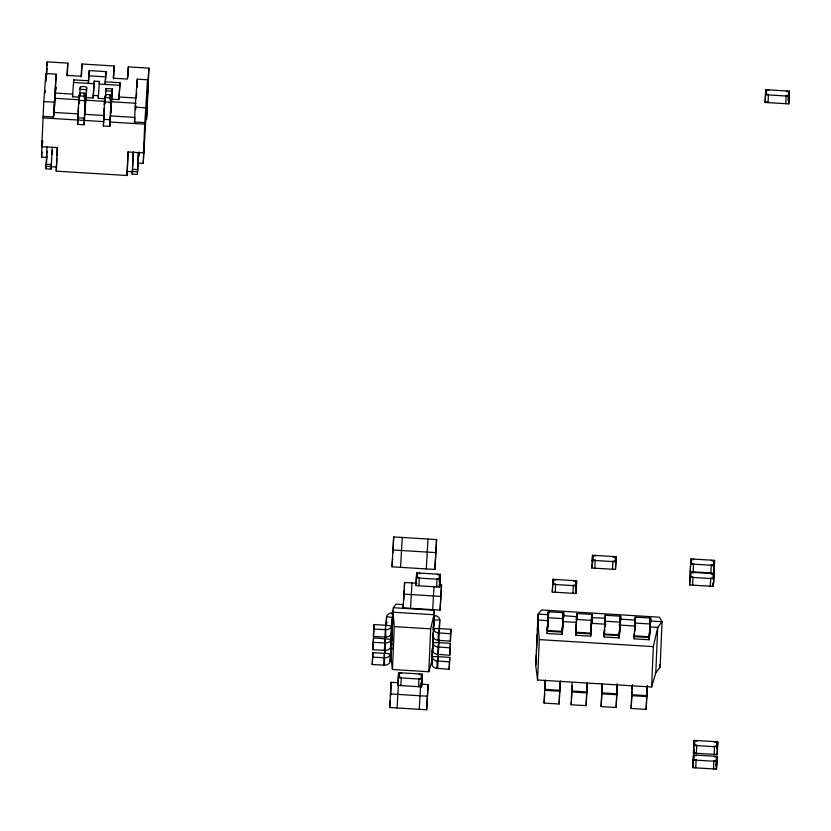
<?xml version="1.0" encoding="UTF-8"?>
<svg xmlns="http://www.w3.org/2000/svg" width="831" height="831" viewBox="0 0 831 831"><rect width="100%" height="100%" fill="white"/><g stroke="black" fill="none" stroke-linecap="round" stroke-linejoin="round"><path stroke-width="1.25" d="M46.557 161.453L46.92 156.695M139.068 151.99L138.735 156.259M80.264 87.567C80.181 86.164 88.076 85.624 86.673 88.917L84.658 115.644M106.004 89.156L106.015 88.616L105.776 90.839L112.206 91.233L112.424 88.917L106.004 88.512M548.2 611.761L547.141 633.492L562.14 634.417L563.21 612.686L548.2 611.761L547.65 624.642L548.034 619.614M563.615 615.916L563.698 612.644L563.169 621.848M590.841 634.468L591.724 614.441L576.714 613.517L575.654 635.248L590.654 636.172L592.212 614.4L590.654 636.172M605.363 620.539L605.186 624.434M635.206 626.273L635.32 623.593M649.697 630.916L650.247 618.046L635.237 617.121L634.178 638.842L649.177 639.766L650.735 618.004L649.375 638.063M650.206 627.197L650.548 619.708M103.595 120.962L104.758 96.832L106.119 94.443L109.983 94.682L111.198 97.227L110.035 121.357M545.105 684.121L545.25 680.475M548.626 614.743L548.689 611.72L548.502 613.423M545.136 681.316L544.097 703.078L559.107 704.002L560.26 681.399M562.14 634.417L563.511 614.348M572.144 682.978L571.115 704.74L586.115 705.664L587.268 683.061M602.184 686.261L602.278 683.986M602.153 684.827L601.125 706.589L616.135 707.513L617.329 683.778M634.863 620.051L620.622 619.168L619.168 637.928L604.158 637.003L605.228 615.272L620.238 616.197L619.687 629.057L620.726 616.155L620.643 619.427M632.131 689.73L632.329 684.702M635.206 625.951L634.832 630.958M632.173 686.676L631.134 708.438L646.144 709.362L647.339 685.617M650.216 626.844L650.694 620.269M86.684 87.328L84.783 111.905L85.458 95.648L84.243 93.093L80.378 92.854L79.018 95.253L77.896 117.773C76.307 120.942 86.154 121.555 84.523 117.441M85.458 95.648L84.295 119.778M128.171 151.616L127.018 175.507L56.238 171.155L57.246 147.617L41.799 146.661L43.783 101.548L45.892 73.533L56.186 74.167L53.755 115.062M46.972 151.065L46.702 157.433L41.55 157.121L41.986 146.921M42.152 143.098L42.256 140.553L41.799 146.661M46.692 74.821L46.972 68.35M47.076 65.763L47.242 61.868L67.841 63.135L67.28 76.057M51.47 165.016L51.158 169.098L46.017 168.776L46.204 164.413L51.387 164.268L51.273 166.48L46.131 166.158M46.204 164.413L46.952 146.983M51.158 169.098L52.239 147.066M56.186 74.167L53.444 116.994L43.15 116.361M52.01 153.932L52.114 151.377M53.651 115.551L53.786 112.414L78.239 113.92M54.784 106.119L55.158 97.362M55.791 89.457L55.895 86.943L55.386 93.82M56.238 171.155L56.913 158.409M57.017 155.927L57.391 147.253M79.579 97.185L72.505 96.749L72.619 94.132L55.241 93.062M88.377 83.401L88.491 80.784L73.689 79.869L73.575 82.487L94.163 83.754L93.093 98.016L86.019 97.58M84.305 121.118L84.024 124.785L77.595 124.39L78.519 111.375M78.529 106.711L78.343 111.499L78.467 110.139M78.696 102.919L79.018 95.253M81.438 76.93L81.989 64.008L114.169 65.992L113.608 78.903M84.024 124.785L84.679 114.314L103.979 115.499M88.46 83.464L89.249 70.593L105.984 71.622L105.184 84.492M93.093 98.016L94.277 81.137L99.429 81.459L99.315 84.066L119.903 85.333L118.833 99.595L111.759 99.159M94.163 83.754L94.277 81.137M105.319 98.764L98.245 98.328L98.359 95.71L93.207 95.399M110.139 121.482L109.765 126.374L103.335 125.969L104.259 112.954M105.111 84.43L105.984 71.622M104.27 108.3L104.083 113.089L104.207 111.718M104.436 104.509L104.758 96.832M109.765 126.374L110.409 115.904L134.861 117.4L134.404 123.518M110.222 120.256L110.305 118.511L110.17 120.194M111.198 97.227L110.513 113.483L112.206 91.233M118.833 99.595L120.017 82.726L105.215 81.812M119.903 85.333L120.017 82.726M127.881 77.19L128.327 66.864L148.915 68.132L146.973 113.463L146.516 119.571L148.188 80.337L143.223 163.375L138.071 163.053L138.507 152.862M127.018 175.507L128.026 151.969L143.472 152.914L143.929 146.807L143.223 163.375M132.243 174.084L132.472 169.254L137.624 169.597L137.385 174.396L132.243 174.084L132.544 170.012L132.472 171.747L127.32 171.435M132.43 169.721L133.178 152.281M148.915 68.132L147.606 85.448L147.554 79.786L137.26 79.153L135.152 107.168L134.518 121.991L144.812 122.624L143.472 152.914M132.659 167.446L133.313 152.063M137.572 170.043L138.32 152.603M144.812 122.624L147.554 79.786M391.785 643.236L389.926 662.162A6.149 4.674 2.5 0 1 385.345 665.195L372.226 664.551L372.88 652.657L384.452 653.363L384.846 650.777M372.859 649.759L373.514 637.876L391.037 639.361L390.56 647.38A6.149 4.674 2.5 0 1 385.979 650.403L372.859 649.759L373.514 637.876M386.259 623.988L386.581 616.592L392.346 617.537L391.131 634.063A6.149 4.674 2.5 0 1 386.54 637.097L373.431 636.453L374.085 624.569L385.761 625.234L386.737 615.979A6.149 4.674 2.5 0 1 391.328 612.946L393.156 612.894L391.609 626.055L391.463 638.239L392.035 633.586L391.266 633.617M372.88 652.657L372.226 664.551M374.085 624.569L373.431 636.453M383.735 665.257L384.389 653.374L384.514 665.226M384.369 650.465L385.085 638.582L385.148 650.434M384.94 637.159L385.594 625.276L385.719 637.128M391.993 566.815L393.686 536.94L436.576 539.579L434.873 569.453L391.993 566.815L392.616 558.515M393.021 552.48L393.686 536.94M390.082 661.538L391.141 645.625M391.557 643.225L390.861 652.937M392.045 624.881L392.928 612.883M431.995 660.572L428.827 671.739L392.45 669.495L391.069 658.048L393.375 607.721L395.971 604.158L403.502 604.615M391.578 649.738L391.681 647.193M391.952 640.826L392.388 630.646M393.105 614.088L393.375 607.721L434.301 610.234L434.031 616.644M421.951 684.193L428.11 684.567L426.646 709.767L389.697 707.493L391.152 682.303L398.537 682.75M390.57 695.859L391.152 682.303M392.45 669.495L394.289 626.616L393.032 612.208L433.959 614.732L431.954 664.748A6.149 4.674 2.5 0 0 436.046 668.311L449.145 669.277L449.8 657.394L438.217 656.677L438.217 654.059M400.563 567.344L402.266 537.46M397.924 685.419L398.631 672.674L422.273 674.128L421.951 681.815L421.566 686.873L397.924 685.419L398.631 672.674M397.083 707.95L398.444 684.027M439.08 584.608L441.552 584.764L440.087 610.11L403.128 607.835L404.593 582.489L416.913 583.248M404.271 589.968L403.71 600.086M404.375 587.475L404.593 582.489M410.524 608.292L411.979 582.947M415.967 585.616L416.674 572.881L440.326 574.335L439.994 582.022L439.609 587.07L415.967 585.616L416.674 572.881M419.26 709.31L420.621 685.388M420.922 684.983L421.037 682.417M426.303 568.923L427.996 539.049M421.566 686.873L422.273 674.128M426.646 709.767L428.11 684.567M428.827 671.739L430.666 628.849L433.959 614.732L434.301 610.234M432.691 609.653L433.969 586.852M434.873 569.453L436.576 539.579M432.151 651.681L432.536 648.003L431.995 655.379M438.82 640.015L438.82 642.633L450.402 643.35L449.748 655.233L436.649 654.267A6.149 4.674 2.5 0 1 432.556 650.704L432.909 633.939M433.481 629.929L433.855 615.397L435.652 615.667A6.149 4.674 2.5 0 1 439.744 619.24L439.495 627.26L439.433 626.626M439.215 582.541L439.433 577.41M439.609 587.07L440.326 574.335M436.867 668.446L437.189 661.05L438.28 656.687L437.625 668.571M437.47 654.402C439.038 636.962 439.246 639.579 438.228 654.527M438.072 640.348L438.384 632.962L439.485 628.589L450.994 629.296L450.34 641.179L437.251 640.223A6.149 4.674 2.5 0 1 433.159 636.65L433.335 632.36M438.83 640.472L439.485 628.589L433.418 628.631L433.481 629.264A6.149 4.674 2.5 0 0 437.573 632.827L450.662 633.793L450.34 641.179M440.087 610.11L441.552 584.764M449.145 669.277L449.8 657.394M449.748 655.233L450.402 643.35M535.725 665.454L538.114 614.088L541.521 609.964L659.461 617.215L662.058 621.723L660.115 667.158L655.773 672.84L651.618 687.008L537.564 679.997L535.725 665.454L536.39 654.485M536.546 650.694L537.252 634.292M537.418 630.5L538.114 614.088L548.19 614.711M537.564 679.997L539.298 639.61L537.667 620.019L547.743 620.643M544.71 693.314L544.097 703.078M544.876 689.481L545.105 684.214M552.293 592.046L553.01 579.311L576.652 580.765L576.319 588.452L575.945 593.5L552.293 592.046L553.01 579.311M555.253 592.233L555.627 583.975L553.404 583.84L553.706 579.913L555.918 580.048L555.96 579.487M559.107 704.002L560.136 682.241M563.21 612.686L562.213 631.394L547.213 630.48L547.66 624.548L547.38 630.584M575.468 587.766L575.873 581.274L573.66 581.139L573.702 580.578M575.945 593.5L576.652 580.765M571.551 698.819L572.133 685.554M576.278 623.749L575.654 635.248M576.444 619.905L576.714 613.517M577.119 616.747L563.293 615.646M591.817 567.999L592.534 555.253L616.176 556.708L615.47 569.453L591.817 567.999L592.108 564.207M586.115 705.664L587.153 683.903M592.254 561.663L592.534 555.253M592.825 562.358L593.23 555.856L595.443 556.001L595.484 555.43M591.724 614.441L590.727 633.149L575.717 632.225L576.163 626.304L575.696 632.983L590.696 633.897L591.173 627.301M591.682 623.603L592.025 616.103M592.129 617.672L605.093 618.212M594.778 568.175L595.152 559.928L592.929 559.793M602.06 689.159L601.125 706.589M604.729 626.782L605.228 615.272M615.47 569.453L616.176 556.708M616.135 707.513L617.163 685.752M620.238 616.197L619.168 637.928M620.196 625.348L620.528 617.859M631.965 693.563L631.134 708.438M635.237 617.121L634.697 629.981L635.258 622.492M646.144 709.362L647.172 687.601M650.247 618.046L649.177 639.766M651.618 687.008L653.343 646.622L657.726 627.405L662.058 621.723L650.403 621.006M655.773 672.84L657.726 627.405L649.956 626.927M689.647 584.962L690.353 572.227L714.006 573.681L713.673 581.368L713.299 586.416L689.647 584.962L690.353 572.227M690.218 571.655L690.925 558.91L714.577 560.364L714.245 568.061L713.86 573.11L690.218 571.655L690.925 558.91M692.805 767.678L693.511 754.932L717.163 756.387L716.831 764.073L716.447 769.132L692.805 767.678L693.511 754.932M693.428 753.115L694.134 740.369L717.787 741.823L717.454 749.51L717.08 754.569L693.428 753.115L694.134 740.369M694.321 750.029L694.207 752.595L696.43 752.73L696.388 753.291L696.752 745.043L694.539 744.908L694.83 740.972L697.053 741.117L697.095 740.546M712.593 585.813L712.707 583.248M713.382 567.376L713.787 560.883L711.575 560.748L711.616 560.187M713.299 586.416L714.006 573.681M713.86 573.11L714.577 560.364M714.12 754.382L714.494 746.134L716.706 746.269L717.008 742.343L714.785 742.208L714.826 741.647M715.917 764.676L716.031 762.11M716.727 748.752L716.945 743.62M716.447 769.132L717.163 756.387M717.08 754.569L717.787 741.823M765.091 102.431L765.808 89.686L789.45 91.14L789.118 98.827L788.744 103.885L765.091 102.431L765.808 89.686M785.783 103.698L786.157 95.451L788.37 95.586L788.671 91.659L786.448 91.514L786.49 90.953M788.203 99.429L788.318 96.863M788.744 103.885L789.45 91.14M391.463 638.239L392.211 627.343M576.797 619.988L577.202 613.475M604.158 637.003L604.573 630.49M619.355 636.224L619.687 629.005L619.24 634.905L604.23 633.98L604.594 629.244M634.479 634.739L634.178 638.842M52.363 153.049L52.446 151.709M433.418 628.631L433.959 620.092L439.807 619.864L439.267 628.402M450.059 647.837L436.971 646.871A6.149 4.674 2.5 0 1 432.878 643.308L433.356 634.136M431.891 664.114L432.754 648.19M547.66 624.548L547.182 631.228L562.182 632.152L562.66 625.473M563.179 621.515L563.657 614.919M576.922 619.085L577.161 615.75M587.133 686.541L587.424 682.687M592.171 616.664L591.693 623.343L605.934 624.226M604.521 630.282L604.21 634.728L619.209 635.653L619.687 628.974M605.197 624.102L605.363 621.952M620.684 618.42L620.206 624.995M634.458 633.243L634.219 636.577L649.219 637.502L649.697 630.822L649.25 636.754L634.25 635.829L634.427 633.461M545.126 683.892L545.406 680.101M560.125 684.817L560.406 681.025M602.143 687.393L602.433 683.612M617.153 688.317L617.433 684.536M632.162 689.242L632.443 685.45M647.162 690.166L647.442 686.375M46.131 76.712L45.944 79.184L45.892 73.533M46.318 74.239L47.242 61.868M45.103 92.958L45.29 90.444M45.954 81.635L46.141 79.122M41.55 157.121L41.924 152.135M42.578 143.42L42.765 140.938M46.017 168.776L46.557 161.328M53.329 118.532L53.786 112.414M52.124 153.995L52.415 150.234M67.841 63.135L66.916 75.361L81.074 76.234L81.989 64.008M72.505 96.749L73.689 79.869M78.924 104L79.392 97.861M79.579 95.399L80.233 88.522M77.595 124.39L77.958 119.498M84.243 93.093L84.014 96.147L85.074 100.738L78.644 100.343L80.378 92.854M88.491 80.784L89.249 70.593M98.245 98.328L99.429 81.459M104.758 104.353L105.132 99.44M105.319 96.988L105.973 90.112M103.335 125.969L103.698 121.087M109.983 94.682L109.754 97.736L110.814 102.317L104.374 101.922L106.119 94.443M114.169 65.992L113.245 78.207L127.403 79.08L128.327 66.864M110.398 117.223L112.445 89.01M136.679 93.238L136.315 98.048L118.947 96.978M137.136 87.213L137.26 79.153M135.609 109.734L135.9 105.859M138.538 156.789L138.829 153.029M137.385 174.396L138.299 162.325M392.668 622.533L392.211 624.767L392.44 622.523M391.069 658.048L391.411 653.561M389.697 707.493L390.175 701.032M403.128 607.835L403.419 603.96M401.591 672.861L401.55 673.422L399.327 673.287L399.036 677.213L401.248 677.348L400.874 685.596L400.916 685.035M419.634 573.058L419.593 573.619L417.37 573.483L417.079 577.42L419.291 577.555L418.917 585.803L418.959 585.242M419.323 673.951L419.281 674.512L421.494 674.647L421.203 678.574L418.98 678.439L418.616 686.686L418.658 686.126L420.87 686.261L421.016 684.297M434.083 615.418L433.74 619.905L434.842 615.542M437.366 574.148L437.324 574.709L439.537 574.844L439.246 578.781L437.033 578.646L436.659 586.894L436.701 586.333L438.913 586.468M450.662 633.793L450.994 629.296M547.421 630.552L548.076 621.879M562.338 632.713L563.626 615.667M573.026 592.763L572.985 593.324L573.359 585.076L575.571 585.211M576.735 618.898L577.015 615.179M575.841 633.544L576.309 627.353M576.87 620.051L577.13 616.498M571.115 704.74L571.292 702.372M604.781 626.844L605.342 619.407M604.355 635.3L604.542 632.817M605.01 626.626L605.373 621.806M602.028 689.065L601.675 693.812L616.675 694.726L617.121 688.806L616.716 693.781L601.717 692.857L602.018 689.128M613.226 556.531L613.174 557.092L615.397 557.227L615.096 561.154L612.883 561.018L612.509 569.266L612.551 568.705M631.955 692.098L631.685 695.651L646.695 696.575L647.141 690.571L646.736 695.63L631.726 694.706L631.924 692.213M693.885 559.097L693.843 559.658L691.621 559.523L691.33 563.449L693.542 563.584L693.179 571.842L693.22 571.281M693.314 572.403L693.272 572.964L691.049 572.829L690.758 576.756L692.971 576.891L692.607 585.149L692.649 584.588M696.471 755.109L696.43 755.67L694.207 755.535L693.916 759.472L696.129 759.607L695.765 767.854L695.807 767.293M710.952 572.372L710.91 572.933L711.284 564.675L713.497 564.81M711.045 573.494L711.004 574.055L713.227 574.19L712.925 578.127L710.713 577.992L710.339 586.239L710.38 585.678M714.203 756.2L714.161 756.761L716.384 756.906L716.083 760.832L713.871 760.697L713.497 768.945L713.538 768.384L715.751 768.519M715.907 766.556L716.052 764.593M768.758 89.862L768.717 90.423L766.504 90.288L766.203 94.225L768.426 94.36L768.052 102.608L768.093 102.047L765.87 101.912M788.193 101.309L788.339 99.346M390.715 646.757L391.64 627.363M547.265 632.495L547.141 633.492M635.601 618.077L635.746 617.516M80.254 86.933L80.036 89.26L86.476 89.655M385.698 637.294L385.854 636.681M385.065 652.086L385.22 651.462M391.037 639.361L390.882 639.984A6.149 4.674 2.5 0 1 386.29 643.017L373.171 642.363M433.2 627.28L434.249 624.019M432.598 641.335L433.367 639.164M432.536 648.003L433.356 644.721M78.529 102.961L79.288 100.748M104.27 104.54L105.028 102.327M432.816 642.675L438.675 642.498M438.072 656.542L432.213 656.719L432.276 657.352A6.149 4.674 2.5 0 0 436.368 660.915L449.457 661.881M765.424 94.734L789.066 96.188M89.031 75.829L105.766 76.857M80.15 95.918L84.014 96.147M105.89 97.497L109.754 97.736M55.023 98.297L79.475 99.803M84.617 100.115L105.205 101.382M110.357 101.694L136.097 103.283M43.783 101.548L54.077 102.182M135.152 107.168L145.446 107.801M77.896 117.773L84.326 118.179M103.636 119.363L110.066 119.757M43.035 117.898L77.782 120.028M84.211 120.422L103.522 121.617M109.952 122.012L144.698 124.151M132.347 171.466L137.499 171.778M51.397 166.761L56.539 167.083M690.551 563.969L714.193 565.423M592.15 560.302L615.802 561.766M392.71 549.966L435.6 552.605M689.979 577.275L713.621 578.729M552.625 584.359L576.278 585.813M416.3 577.929L439.942 579.384M403.721 594.123L440.669 596.398M547.754 617.693L562.764 618.617M576.267 619.448L591.277 620.373M604.781 621.204L619.791 622.128M634.791 623.042L649.8 623.967M562.847 621.567L576.683 622.419M618.877 625.016L635.715 626.055M394.289 626.616L430.666 628.849M433.252 629.451L434.239 629.586M373.742 629.057L386.862 629.701A6.149 4.674 2.5 0 0 391.453 626.678L391.609 626.055L385.833 625.12M539.298 639.61L653.343 646.622M391.952 640.992L390.954 641.002L391.38 645.469M391.63 648.388L391.297 652.875M372.537 657.155L385.657 657.799A6.149 4.674 2.5 0 0 390.248 654.766L390.404 654.153L384.639 653.208M398.246 677.732L421.899 679.187M390.279 693.927L427.227 696.201M693.76 745.417L717.402 746.872M693.137 759.981L716.779 761.435M659.523 664.769L660.115 667.158M110.17 102.639L110.7 104.935M84.43 101.06L84.959 103.356M438.83 640.68L438.893 641.314M438.228 654.724L438.29 655.358M392.159 612.914L392.585 617.371M391.941 621.422L392.274 624.767M386.415 623.364A6.149 4.674 2.5 0 1 387.121 622.284M545.094 684.37L544.648 690.301L559.658 691.226L560.094 685.295L559.699 690.27L544.689 689.346L545.094 684.37M572.102 686.032L571.655 691.963L586.665 692.888L587.112 686.957L586.707 691.932L571.707 691.008L572.102 686.032"/></g></svg>
